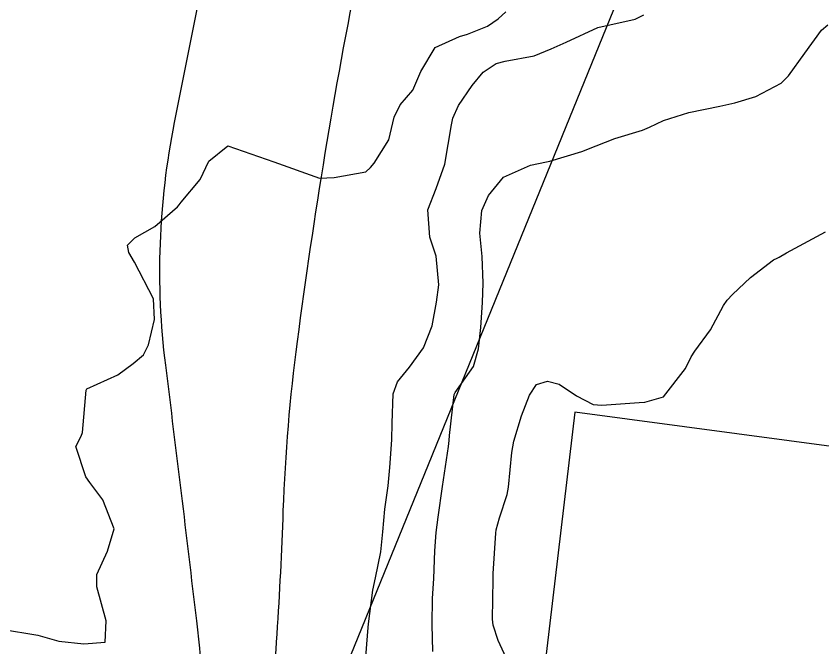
# Model space of a CAD drawing. Header units: metres. Extents: x 298520 to 308411, y 7433745 to 7450750.
# Drawn here: x 302380.03 to 302415.09, y 7441433.35 to 7441460.78 of the extents above; entities that cross this region are included whole.
import ezdxf

# ---------------------------------------------------------------- set-up
doc = ezdxf.new("R2010")
doc.units = ezdxf.units.M
doc.header["$LTSCALE"] = 10
doc.linetypes.add('CONTINUO', pattern=[0])
for name, color, linetype in [('Curvas de Nivel 1m', 11, 'Continuous'), ('Curvas de Nivel 5m', 15, 'Continuous'), ('Edificações', 30, 'Continuous'), ('TEXTO', 45, 'Continuous'), ('Vias Primárias', 230, 'Continuous')]:
    doc.layers.add(name, color=color, linetype=linetype)

msp = doc.modelspace()

# ---------------------------------------------------------------- linework, layer by layer
at = {"layer": 'Curvas de Nivel 1m', "flags": 128}
for points, elevation in [([(302379.4, 7441434.172), (302380.983, 7441433.9), (302381.889, 7441433.647), (302382.978, 7441433.531), (302383.906, 7441433.604), (302383.95, 7441434.53), (302383.544, 7441435.998), (302383.546, 7441436.535), (302383.999, 7441437.555), (302384.3, 7441438.527), (302383.8, 7441439.784), (302383.235, 7441440.538), (302383.065, 7441440.772), (302382.627, 7441442.095), (302382.867, 7441442.543), (302382.921, 7441442.707), (302383.077, 7441444.541), (302383.113, 7441444.596), (302384.447, 7441445.2), (302385.125, 7441445.701), (302385.573, 7441446.071), (302385.786, 7441446.513), (302386.04, 7441447.615), (302386.003, 7441448.512), (302385.177, 7441450.102), (302384.926, 7441450.523), (302384.874, 7441450.835), (302385.189, 7441451.155), (302386.062, 7441451.644), (302387.049, 7441452.502), (302387.117, 7441452.588), (302387.206, 7441452.699), (302388.024, 7441453.685), (302388.413, 7441454.482), (302389.24, 7441455.14), (302391.233, 7441454.45), (302393.223, 7441453.745), (302393.858, 7441453.779), (302395.227, 7441454.018), (302395.425, 7441454.203), (302395.595, 7441454.396), (302396.224, 7441455.409), (302396.461, 7441456.388), (302396.72, 7441456.924), (302397.265, 7441457.558), (302397.622, 7441458.375), (302398.24, 7441459.415), (302399.296, 7441459.898), (302399.65, 7441459.994), (302400.509, 7441460.338), (302400.972, 7441460.667), (302401.309, 7441460.963)], 728), ([(302395.18, 7441432.398), (302395.316, 7441434.069), (302395.35, 7441434.396), (302395.54, 7441435.862), (302395.648, 7441436.394), (302395.887, 7441437.529), (302395.973, 7441438.391), (302396.061, 7441439.376), (302396.202, 7441440.389), (302396.274, 7441441.185), (302396.355, 7441442.387), (302396.377, 7441443.104), (302396.421, 7441444.387), (302396.602, 7441444.902), (302397.125, 7441445.542), (302397.736, 7441446.371), (302398.112, 7441447.335), (302398.305, 7441448.363), (302398.407, 7441449.119), (302398.285, 7441450.363), (302398.011, 7441451.188), (302397.924, 7441452.369), (302398.285, 7441453.296), (302398.667, 7441454.358), (302398.951, 7441456.055), (302399.015, 7441456.354), (302399.258, 7441456.899), (302399.844, 7441457.768), (302400.33, 7441458.339), (302400.893, 7441458.719), (302401.28, 7441458.819), (302402.542, 7441459.053), (302403.289, 7441459.357), (302403.936, 7441459.65), (302405.303, 7441460.28), (302406.93, 7441460.64), (302407.309, 7441460.83)], 729), ([(302401.601, 7441432.324), (302400.983, 7441433.676), (302400.764, 7441434.332), (302400.736, 7441434.592), (302400.756, 7441436.333), (302400.763, 7441436.584), (302400.877, 7441438.332), (302400.896, 7441438.47), (302401.043, 7441438.993), (302401.376, 7441440.009), (302401.429, 7441440.326), (302401.573, 7441441.83), (302401.662, 7441442.324), (302401.997, 7441443.423), (302402.34, 7441444.318), (302402.65, 7441444.782), (302403.119, 7441444.926), (302403.623, 7441444.807), (302404.378, 7441444.291), (302405.107, 7441443.916), (302405.489, 7441443.895), (302407.109, 7441444.001), (302407.351, 7441444.014), (302408.168, 7441444.244), (302409.125, 7441445.48), (302409.365, 7441445.993), (302409.531, 7441446.226), (302410.209, 7441447.153), (302410.764, 7441448.214), (302410.923, 7441448.446), (302411.16, 7441448.699), (302411.946, 7441449.427), (302412.944, 7441450.192), (302413.099, 7441450.276), (302413.184, 7441450.314), (302413.501, 7441450.501), (302415.195, 7441451.415)], 731)]:
    msp.add_lwpolyline(points, dxfattribs=dict(at, elevation=elevation))
at = {"layer": 'Curvas de Nivel 5m', "elevation": 730, "flags": 128}
msp.add_lwpolyline([(302398.143, 7441433.195), (302398.108, 7441434.363), (302398.131, 7441435.49), (302398.183, 7441436.362), (302398.233, 7441437.57), (302398.285, 7441438.361), (302398.375, 7441439.028), (302398.564, 7441440.357), (302398.818, 7441442.091), (302398.844, 7441442.354), (302398.86, 7441442.579), (302399.068, 7441444.351), (302399.114, 7441444.439), (302399.903, 7441445.564), (302400.118, 7441446.34), (302400.219, 7441447.262), (302400.291, 7441448.339), (302400.325, 7441449.179), (302400.285, 7441450.339), (302400.181, 7441451.352), (302400.268, 7441452.339), (302400.553, 7441452.997), (302401.217, 7441453.783), (302402.387, 7441454.313), (302403.073, 7441454.454), (302403.226, 7441454.485), (302404.618, 7441454.901), (302405.236, 7441455.151), (302406.054, 7441455.459), (302407.246, 7441455.822), (302407.549, 7441455.954), (302408.168, 7441456.246), (302409.257, 7441456.591), (302410.606, 7441456.87), (302411.261, 7441457.015), (302412.177, 7441457.288), (302413.27, 7441457.863), (302413.591, 7441458.185), (302414.298, 7441459.165), (302415.032, 7441460.164), (302415.305, 7441460.399)], dxfattribs=at)
at = {"layer": 'Edificações'}
msp.add_lwpolyline([(302404.311, 7441443.579), (302402.238, 7441426.119), (302435.93, 7441422.301), (302435.814, 7441421.624), (302449.11, 7441419.903), (302449.228, 7441420.807), (302450.646, 7441420.623), (302450.725, 7441421.229), (302454.127, 7441420.53), (302456.74, 7441425.128), (302454.674, 7441426.065), (302458.079, 7441432.284), (302450.815, 7441435.834), (302446.522, 7441427.597), (302436.958, 7441428.881), (302437.318, 7441431.565), (302441.378, 7441431.02), (302442.219, 7441437.281), (302438.042, 7441437.842), (302438.21, 7441439.088), (302426.863, 7441440.708), (302427.298, 7441444.735), (302421.088, 7441445.406), (302420.655, 7441441.396)], close=True, dxfattribs=at)
at = {"layer": 'TEXTO', "linetype": 'CONTINUO'}
msp.add_polyline3d([(302390.887, 7441423.982, 0), (302471.198, 7441620.982, 0)], dxfattribs=at)
at = {"layer": 'Vias Primárias'}
msp.add_lwpolyline([(302323.408, 7441529.527, 0.002675), (302343.81, 7441528.909, -0.043631), (302360.744, 7441527.002, -0.108127), (302374.444, 7441520.97, -0.033405), (302384.371, 7441512.66, -0.078454), (302390.979, 7441503.975, -0.137472), (302394.474, 7441488.39, -0.07693), (302393.746, 7441484.907), (302389.824, 7441470.768), (302386.904, 7441456.154, 0.080573), (302386.52, 7441445.621, -0.001916), (302387.865, 7441434.527, -0.020159), (302388.352, 7441428.155, -0.060025), (302387.903, 7441422.801), (302386.128, 7441413.897), (302384.129, 7441407.767, -0.123541), (302381.973, 7441404.336, 0.024976), (302379.04, 7441401.23, -0.04877), (302370.874, 7441393.369, -0.050478), (302366.527, 7441390.594, -0.019737), (302359.161, 7441387.236, -0.036444), (302353.401, 7441385.357, -0.010488), (302338.006, 7441381.888), (302311.498, 7441377.472)], format="xyb", dxfattribs=at)
at = {"layer": 'Vias Primárias', "elevation": 722.311}
msp.add_lwpolyline([(302424.822, 7441512.25), (302413.236, 7441497.665), (302407.935, 7441490.001), (302402.997, 7441482.544, 0.097511), (302394.93, 7441462.953, 0.016367), (302392.243, 7441446.657, 0.023758), (302391.63, 7441439.31, -0.014408), (302390.939, 7441428.604), (302388.326, 7441411.504, 0.051825), (302388.087, 7441406.53, 0.049615), (302389.333, 7441398.535, -0.0079), (302390.896, 7441392.092, 0.064541), (302391.302, 7441390.982, 0.095764), (302393.704, 7441387.956, 0.12609), (302398.657, 7441385.514, 0.031734), (302404.777, 7441384.628, -0.016758), (302419.697, 7441382.923, -0.013423)], format="xyb", dxfattribs=at)

doc.saveas('drawing.dxf')
